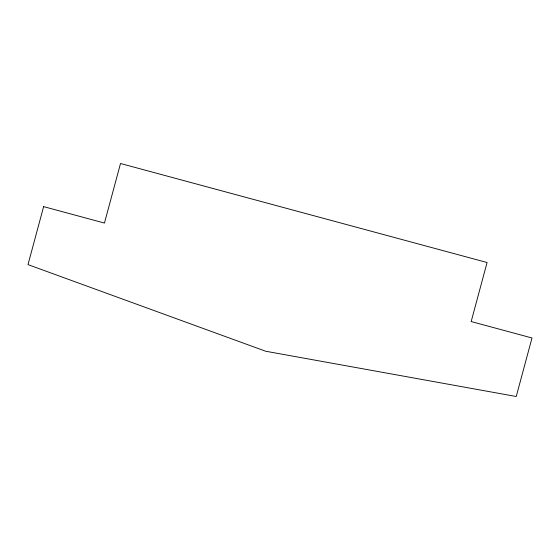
<?xml version="1.0" encoding="UTF-8"?>
<svg xmlns="http://www.w3.org/2000/svg" width="560" height="560" viewBox="0 0 560 560"><rect width="100%" height="100%" fill="white"/><g stroke="black" fill="none" stroke-linecap="round" stroke-linejoin="round"><path stroke-width="0.84" d="M43.631 206.626L28 264.614L265.685 351.239L516.229 396.501L532 337.988L471.17 321.552L487.081 262.521L120.512 163.499L104.461 223.062L43.631 206.626"/></g></svg>
